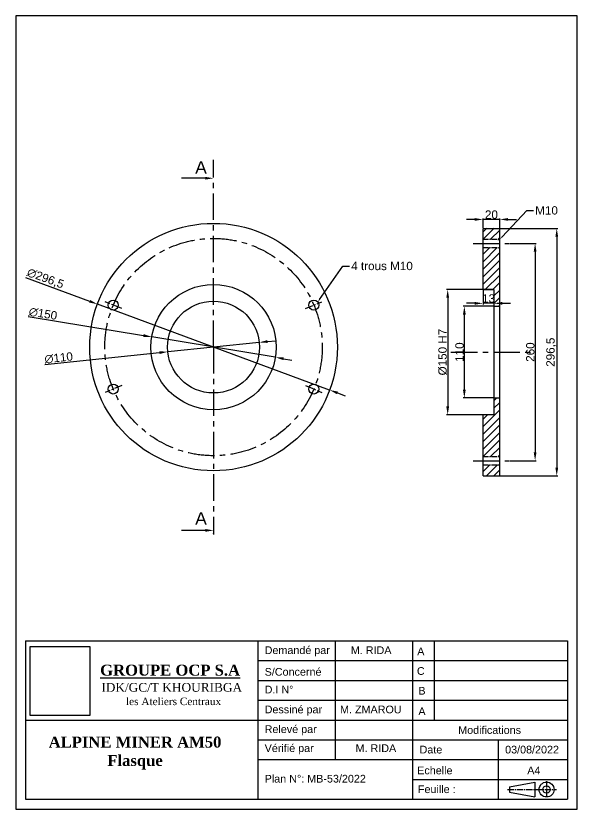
# Model space of a CAD drawing. Header units: millimetres. Extents: x 1913 to 5508, y 1111 to 2190.
# Drawn here: x 4836 to 5508, y 1183 to 2134 of the extents above; entities that cross this region are included whole.
import ezdxf
from ezdxf import colors
from ezdxf.entities.mleader import LeaderData, LeaderLine
from ezdxf.math import Vec2, Vec3

# ---------------------------------------------------------------- set-up
doc = ezdxf.new("R2010")
doc.units = ezdxf.units.MM
doc.linetypes.add('AXES', pattern=[50.8, 31.75, -6.35, 6.35, -6.35])
doc.linetypes.add('AXES2', pattern=[28.575, 19.05, -3.175, 3.175, -3.175])
doc.layers.add('detail', color=7, linetype='Continuous')
doc.layers.add('format', color=7, linetype='Continuous')
doc.styles.get("Standard").update_dxf_attribs({"font": 'arial.ttf'})
doc.dimstyles.new('ISO-25', dxfattribs={"dimtxt": 10, "dimasz": 10, "dimexe": 1.25, "dimexo": 0.625, "dimtad": 1, "dimtxsty": 'Standard', "dimcen": 2.5, "dimclrd": 6, "dimclre": 6, "dimazin": 0, "dimtfac": 1, "dimtmove": 0, "dimatfit": 3, "dimfxl": 1, "dimarcsym": 0})
picture_1 = doc.add_image_def('image1.jpg', size_in_pixel=(500, 433))

# ---------------------------------------------------------------- blocks, each defined once
blk = doc.blocks.new('*D37')
at = {"color": 6, "lineweight": -2, "transparency": 16777216}
for p, q in [((5385.46, 1889.96), (5375.46, 1889.96)), ((5395.46, 1879.91), (5395.46, 1891.21)), ((5415.45, 1889.96), (5395.46, 1889.96)), ((5415.45, 1879.79), (5415.45, 1891.21)), ((5425.45, 1889.96), (5435.45, 1889.96))]:
    blk.add_line(p, q, dxfattribs=at)
at = {"color": 6, "transparency": 16777216}
for points in [[(5385.46, 1891.63), (5385.46, 1888.3), (5395.46, 1889.96)], [(5425.45, 1891.63), (5425.45, 1888.3), (5415.45, 1889.96)]]:
    blk.add_solid(points, dxfattribs=at)
at = {"layer": 'Defpoints', "color": 0, "transparency": 16777216}
for p in [(5395.46, 1889.96), (5395.46, 1879.28), (5415.45, 1879.16)]:
    blk.add_point(p, dxfattribs=at)
at = {"color": 0, "transparency": 16777216, "insert": (5405.46, 1895.69), "char_height": 10, "attachment_point": 5}
blk.add_mtext('20', dxfattribs=at)
blk = doc.blocks.new('*D38')
at = {"color": 6, "lineweight": -2, "transparency": 16777216}
for p, q in [((5416.08, 1879.16), (5484.94, 1879.16)), ((5483.69, 1869.16), (5483.69, 1592.66)), ((5416.08, 1582.66), (5484.94, 1582.66))]:
    blk.add_line(p, q, dxfattribs=at)
at = {"color": 6, "transparency": 16777216}
for points in [[(5482.03, 1869.16), (5485.36, 1869.16), (5483.69, 1879.16)], [(5482.03, 1592.66), (5485.36, 1592.66), (5483.69, 1582.66)]]:
    blk.add_solid(points, dxfattribs=at)
at = {"layer": 'Defpoints', "color": 0, "transparency": 16777216}
for p in [(5415.45, 1879.16), (5415.45, 1582.66), (5483.69, 1582.66)]:
    blk.add_point(p, dxfattribs=at)
at = {"color": 0, "transparency": 16777216, "insert": (5477.06, 1730.91), "char_height": 10, "attachment_point": 5, "rotation": 90}
blk.add_mtext('296,5', dxfattribs=at)
blk = doc.blocks.new('*D39')
at = {"color": 6, "lineweight": -2, "transparency": 16777216}
for p, q in [((5407.83, 1786.03), (5371.8, 1786.03)), ((5373.05, 1686.03), (5373.05, 1776.03)), ((5407.83, 1676.03), (5371.8, 1676.03))]:
    blk.add_line(p, q, dxfattribs=at)
at = {"color": 6, "transparency": 16777216}
for points in [[(5371.38, 1776.03), (5374.71, 1776.03), (5373.05, 1786.03)], [(5371.38, 1686.03), (5374.71, 1686.03), (5373.05, 1676.03)]]:
    blk.add_solid(points, dxfattribs=at)
at = {"layer": 'Defpoints', "color": 0, "transparency": 16777216}
for p in [(5373.05, 1786.03), (5408.46, 1786.03), (5408.46, 1676.03)]:
    blk.add_point(p, dxfattribs=at)
at = {"color": 0, "transparency": 16777216, "insert": (5367.31, 1731.03), "char_height": 10, "attachment_point": 5, "rotation": 90}
blk.add_mtext('110', dxfattribs=at)
blk = doc.blocks.new('A$C0EBD1E6C')
for p, q in [((0, 34.02), (116.26, 34.02)), ((0, 34.02), (0, 0)), ((49.83, 34.02), (49.83, 0)), ((66.44, 34.02), (66.44, 8.51)), ((83.04, 34.02), (83.04, 0)), ((87.7, 34.02), (87.7, 17.01)), ((116.26, 34.02), (116.26, 0)), ((49.83, 29.77), (116.26, 29.77)), ((49.83, 25.52), (116.26, 25.52)), ((49.83, 21.26), (116.26, 21.26)), ((0, 17.01), (116.26, 17.01)), ((49.83, 12.76), (116.26, 12.76)), ((101.44, 12.76), (101.44, 0)), ((49.83, 8.51), (116.26, 8.51)), ((83.04, 4.25), (116.26, 4.25)), ((103.84, 2.69), (109.27, 3.69)), ((109.27, 3.69), (109.27, 0.49)), ((103.84, 2.69), (103.84, 1.49)), ((0, 0), (116.26, 0)), ((103.84, 1.49), (109.27, 0.49))]:
    blk.add_line(p, q)
for radius in [1.6, 0.8]:
    blk.add_circle((111.8, 2.09), radius)
at = {"layer": 'format', "linetype": 'AXES2', "ltscale": 0.07}
for p, q in [((111.8, 3.85), (111.8, 0.32)), ((103.43, 2.09), (113.92, 2.09))]:
    blk.add_line(p, q, dxfattribs=at)
at = {"attachment_point": 5}
for s, width, insert, char_height in [('\\pxql;{\\C7;Demandé par       M. RIDA}', 33.2077, (67.9, 31.76), 1.6538), ('{\\C7;A}', 38.0703, (84.81, 31.76), 1.654), ('{\\fTimes New Roman|b1|i0|c0|p18;\\LGROUPE OCP S.A  \\P\\fTimes New Roman|b0|i0|c0|p18;\\H0.8x;\\l IDK/GC/T KHOURIBGA \\P\\H1.25x; \\H0.67725x; les Ateliers Centraux}', 35.7028, (31, 24.55), 2.3625), ('\\pxql;{\\C7;S/Concerné}', 33.2077, (67.9, 27.35), 1.6538), ('{\\C7;C}', 38.0703, (84.81, 27.53), 1.654), ('\\pxql;{\\C7;D.I N°}', 33.2077, (67.9, 23.56), 1.6538), ('{\\C7;B}', 38.0703, (85.06, 23.29), 1.654), ('\\pxql;{\\C7;Dessiné par      M. ZMAROU}', 33.2077, (67.9, 19.03), 1.6538), ('{\\C7;A}', 38.0703, (85.06, 18.9), 1.654), ('\\pxql;{\\C7;Relevé par }', 33.2077, (67.9, 14.8), 1.6538), ('\\pxql;{\\C7;Modifications}', 14.5802, (100.13, 14.85), 1.6538), ('\\pxqc;{\\fTimes New Roman|b1|i0|c0|p18;ALPINE MINER AM50\\PFlasque }', 49.5915, (23.48, 9.92), 2.3625), ('\\pxql;{\\C7;Vérifié par              M. RIDA}', 33.2077, (67.9, 10.72), 1.6538), ('\\pxql;{\\C7;Date                     03/08/2022}', 34.8874, (101.99, 10.65), 1.6538), ('\\pxql;{\\C7;Echelle                         A4}', 34.8874, (101.48, 6.18), 1.6538), ('\\pxql;{\\C7;Plan N°: MB-53/2022}', 33.2077, (67.9, 4.4), 1.6538), ('\\pxql;{\\C7;Feuille :}', 11.3165, (89.85, 2.14), 1.6538)]:
    blk.add_mtext_dynamic_manual_height_columns(s, width=width, gutter_width=12.5, heights=[0], dxfattribs=dict(at, insert=insert, char_height=char_height))
blk = doc.blocks.new('*D42')
at = {"color": 6, "lineweight": -2, "transparency": 16777216}
for p, q in [((5407.83, 1806.03), (5351.85, 1806.03)), ((5353.1, 1796.03), (5353.1, 1666.03)), ((5407.83, 1656.03), (5351.85, 1656.03))]:
    blk.add_line(p, q, dxfattribs=at)
at = {"color": 6, "transparency": 16777216}
for points in [[(5351.44, 1796.03), (5354.77, 1796.03), (5353.1, 1806.03)], [(5351.44, 1666.03), (5354.77, 1666.03), (5353.1, 1656.03)]]:
    blk.add_solid(points, dxfattribs=at)
at = {"layer": 'Defpoints', "color": 0, "transparency": 16777216}
for p in [(5408.46, 1806.03), (5353.1, 1656.03), (5408.46, 1656.03)]:
    blk.add_point(p, dxfattribs=at)
at = {"color": 0, "transparency": 16777216, "insert": (5347.09, 1731.03), "char_height": 10, "attachment_point": 5, "rotation": 90}
blk.add_mtext('%%C150 H7', dxfattribs=at)
blk = doc.blocks.new('*D45')
at = {"color": 6, "lineweight": -2, "transparency": 16777216}
for p, q in [((5395.46, 1805.41), (5395.46, 1788.2)), ((5408.46, 1805.41), (5408.46, 1788.2)), ((5385.46, 1789.45), (5375.46, 1789.45)), ((5408.46, 1789.45), (5395.46, 1789.45)), ((5418.46, 1789.45), (5428.46, 1789.45))]:
    blk.add_line(p, q, dxfattribs=at)
at = {"color": 6, "transparency": 16777216}
for points in [[(5385.46, 1791.11), (5385.46, 1787.78), (5395.46, 1789.45)], [(5418.46, 1791.11), (5418.46, 1787.78), (5408.46, 1789.45)]]:
    blk.add_solid(points, dxfattribs=at)
at = {"layer": 'Defpoints', "color": 0, "transparency": 16777216}
for p in [(5395.46, 1806.03), (5408.46, 1806.03), (5395.46, 1789.45)]:
    blk.add_point(p, dxfattribs=at)
at = {"color": 0, "transparency": 16777216, "insert": (5401.96, 1795.18), "char_height": 10, "attachment_point": 5}
blk.add_mtext('13', dxfattribs=at)
blk = doc.blocks.new('*D53')
at = {"layer": 'Defpoints', "color": 0, "transparency": 16777216}
for p in [(4933.69, 1788.47), (5211.76, 1685.58)]:
    blk.add_point(p, dxfattribs=at)
at = {"layer": 'detail', "color": 6, "lineweight": -2, "transparency": 16777216}
for p, q in [((4847.43, 1820.38), (4924.31, 1791.94)), ((5211.76, 1685.58), (4933.69, 1788.47)), ((5221.14, 1682.11), (5230.52, 1678.64))]:
    blk.add_line(p, q, dxfattribs=at)
at = {"layer": 'detail', "color": 6, "transparency": 16777216}
for points in [[(4924.89, 1793.5), (4923.73, 1790.38), (4933.69, 1788.47)], [(5221.72, 1683.68), (5220.56, 1680.55), (5211.76, 1685.58)]]:
    blk.add_solid(points, dxfattribs=at)
at = {"layer": 'detail', "color": 0, "transparency": 16777216, "insert": (4871.34, 1818.79), "char_height": 10, "attachment_point": 5, "rotation": 339.69568}
blk.add_mtext('∅296,5', dxfattribs=at)
blk = doc.blocks.new('*D54')
at = {"layer": 'Defpoints', "color": 0, "transparency": 16777216}
for p in [(4998.73, 1749.28), (5146.72, 1724.77)]:
    blk.add_point(p, dxfattribs=at)
at = {"layer": 'detail', "color": 6, "lineweight": -2, "transparency": 16777216}
for p, q in [((4850.71, 1773.8), (4988.87, 1750.92)), ((5146.72, 1724.77), (4998.73, 1749.28)), ((5156.58, 1723.14), (5166.45, 1721.51))]:
    blk.add_line(p, q, dxfattribs=at)
at = {"layer": 'detail', "color": 6, "transparency": 16777216}
for points in [[(4989.14, 1752.56), (4988.6, 1749.27), (4998.73, 1749.28)], [(5156.86, 1724.78), (5156.31, 1721.5), (5146.72, 1724.77)]]:
    blk.add_solid(points, dxfattribs=at)
at = {"layer": 'detail', "color": 0, "transparency": 16777216, "insert": (4868.56, 1776.93), "char_height": 10, "attachment_point": 5, "rotation": 350.59643}
blk.add_mtext('∅150', dxfattribs=at)
blk = doc.blocks.new('*D55')
at = {"layer": 'Defpoints', "color": 0, "transparency": 16777216}
for p in [(5127.44, 1742.65), (5018.01, 1731.4)]:
    blk.add_point(p, dxfattribs=at)
at = {"layer": 'detail', "color": 6, "lineweight": -2, "transparency": 16777216}
for p, q in [((5127.44, 1742.65), (5018.01, 1731.4)), ((5137.38, 1743.67), (5147.33, 1744.7)), ((4870.89, 1716.28), (5008.07, 1730.38))]:
    blk.add_line(p, q, dxfattribs=at)
at = {"layer": 'detail', "color": 6, "transparency": 16777216}
for points in [[(5137.21, 1745.33), (5137.56, 1742.02), (5127.44, 1742.65)], [(5007.9, 1732.04), (5008.24, 1728.72), (5018.01, 1731.4)]]:
    blk.add_solid(points, dxfattribs=at)
at = {"layer": 'detail', "color": 0, "transparency": 16777216, "insert": (4887.29, 1724.01), "char_height": 10, "attachment_point": 5, "rotation": 5.86859}
blk.add_mtext('∅110', dxfattribs=at)
blk = doc.blocks.new('*D65')
at = {"color": 6, "lineweight": -2, "transparency": 16777216}
for p, q in [((5426.95, 1861.2), (5459.01, 1861.2)), ((5457.76, 1851.2), (5457.76, 1610.86)), ((5426.95, 1600.86), (5459.01, 1600.86))]:
    blk.add_line(p, q, dxfattribs=at)
at = {"color": 6, "transparency": 16777216}
for points in [[(5456.1, 1851.2), (5459.43, 1851.2), (5457.76, 1861.2)], [(5456.1, 1610.86), (5459.43, 1610.86), (5457.76, 1600.86)]]:
    blk.add_solid(points, dxfattribs=at)
at = {"layer": 'Defpoints', "color": 0, "transparency": 16777216}
for p in [(5426.32, 1861.2), (5426.32, 1600.86), (5457.76, 1600.86)]:
    blk.add_point(p, dxfattribs=at)
at = {"color": 0, "transparency": 16777216, "insert": (5452.03, 1731.03), "char_height": 10, "attachment_point": 5, "rotation": 90}
blk.add_mtext('260', dxfattribs=at)

msp = doc.modelspace()

# ---------------------------------------------------------------- hatches: boundary and pattern name
h = msp.add_hatch()
h.set_pattern_fill('ANSI31', color=256, scale=2)
h.paths.add_polyline_path([(5415.455, 1595.966), (5395.455, 1595.846), (5395.455, 1582.532), (5415.455, 1582.412)])
h.paths.add_polyline_path([(5408.455, 1676.032), (5408.455, 1656.032), (5395.455, 1656.032), (5395.455, 1605.824), (5415.455, 1605.944), (5415.455, 1676.032)])
h.paths.add_polyline_path([(5415.455, 1856.12), (5395.455, 1856.24), (5395.455, 1806.032), (5408.455, 1806.032), (5408.455, 1786.032), (5415.455, 1786.032)])
h.paths.add_polyline_path([(5395.455, 1866.218), (5415.455, 1866.099), (5415.455, 1879.412), (5395.455, 1879.532)])

# ---------------------------------------------------------------- linework, layer by layer
for p, q in [((5395.455, 1879.282), (5415.455, 1879.162)), ((5395.455, 1806.032), (5395.455, 1879.282)), ((5415.455, 1582.782), (5415.455, 1879.282)), ((5395.455, 1806.032), (5408.455, 1806.032)), ((5408.455, 1806.032), (5408.455, 1656.032)), ((5395.455, 1582.782), (5395.455, 1656.032)), ((5408.455, 1656.032), (5395.455, 1656.032)), ((5395.455, 1582.782), (5415.455, 1582.662))]:
    msp.add_line(p, q)
at = {"linetype": 'AXES', "ltscale": 0.2}
for p, q in [((5395.455, 1866.218), (5415.455, 1866.099)), ((5395.455, 1856.24), (5415.455, 1856.12)), ((5395.455, 1605.824), (5415.455, 1605.944)), ((5395.455, 1595.846), (5415.455, 1595.966))]:
    msp.add_line(p, q, dxfattribs=at)
msp.add_lwpolyline([(4836.073, 1183.447), (5508.073, 1183.447), (5508.073, 2133.847), (4836.073, 2133.847)], close=True)
at = {"color": 40, "linetype": 'AXES', "true_color": 0xf8d731}
for points in [[(5383.612, 1861.203), (5426.322, 1861.203)], [(5357.049, 1731.032), (5457.581, 1731.032)], [(5383.612, 1600.862), (5426.322, 1600.862)]]:
    msp.add_lwpolyline(points, dxfattribs=at)
for points in [[(5408.455, 1786.032), (5415.455, 1786.032)], [(5408.455, 1676.032), (5415.455, 1676.032)]]:
    msp.add_lwpolyline(points)
at = {"layer": 'detail', "color": 6}
for p, q in [((5062.725, 1939.302), (5034.477, 1939.302)), ((5062.725, 1517.407), (5034.477, 1517.407)), ((5072.725, 1513.147), (5072.725, 1513.772))]:
    msp.add_line(p, q, dxfattribs=at)
at = {"layer": 'detail', "color": 40, "linetype": 'AXES', "true_color": 0xf8d731}
for points in [[(5072.725, 1737.027), (5072.725, 1961.533)], [(5072.725, 1737.027), (5072.725, 1512.522)]]:
    msp.add_lwpolyline(points, dxfattribs=at)
at = {"layer": 'detail', "linetype": 'AXES', "ltscale": 0.3}
for points in [[(4962.786, 1783.065), (4943.053, 1791.328)], [(5182.665, 1783.065), (5202.397, 1791.328)], [(4962.786, 1690.99), (4943.053, 1682.727)], [(5182.665, 1690.99), (5202.397, 1682.727)]]:
    msp.add_lwpolyline(points, dxfattribs=at)
at = {"layer": 'detail'}
for centre, radius in [((5072.725, 1737.027), 148.25), ((5072.725, 1737.027), 75), ((4952.654, 1787.308), 6), ((5072.725, 1737.027), 55), ((5192.797, 1787.308), 6), ((4952.654, 1686.747), 6), ((5192.797, 1686.747), 6)]:
    msp.add_circle(centre, radius, dxfattribs=at)
at = {"layer": 'detail', "linetype": 'AXES'}
msp.add_circle((5072.725, 1737.027), 130.174, dxfattribs=at)
at = {"layer": 'detail', "color": 6}
for points in [[(5062.725, 1940.969), (5062.725, 1937.636), (5072.725, 1939.302)], [(5062.725, 1519.074), (5062.725, 1515.741), (5072.725, 1517.407)]]:
    msp.add_solid(points, dxfattribs=at)

# ---------------------------------------------------------------- block references
at = {"color": 0, "xscale": 5.578754927727491, "yscale": 5.578754927727491, "zscale": 5.578754927727491}
msp.add_blockref('A$C0EBD1E6C', (4847.772, 1195.296), dxfattribs=at)

# ---------------------------------------------------------------- texts
at = {"layer": 'detail', "char_height": 15, "attachment_point": 1}
for insert in [(5050.744, 1959.735), (5050.744, 1539.203)]:
    msp.add_mtext_dynamic_manual_height_columns('A', width=50.76507, gutter_width=12.5, heights=[0], dxfattribs=dict(at, insert=insert))

# ---------------------------------------------------------------- dimensions: what is measured, and where the dimension line sits
for base, p1, p2, picture, middle in [((5395.455, 1889.963), (5415.455, 1879.162), (5395.455, 1879.282), '*D37', (5405.455, 1889.963)), ((5395.455, 1789.447), (5408.455, 1806.032), (5395.455, 1806.032), '*D45', (5401.955, 1789.447))]:
    dim = msp.add_linear_dim(base=base, p1=p1, p2=p2, dimstyle='ISO-25')
    dim.commit()
    dim.dimension.update_dxf_attribs({"geometry": picture, "text_midpoint": middle, "dimtype": 160})
dim = msp.add_linear_dim(base=(5483.694, 1582.662), p1=(5415.455, 1879.162), p2=(5415.455, 1582.662), angle=90, dimstyle='ISO-25')
dim.commit()
dim.dimension.update_dxf_attribs({"geometry": '*D38', "text_midpoint": (5477.059, 1730.912)})
for base, p1, p2, text, picture, middle in [((5457.763, 1600.862), (5426.322, 1861.203), (5426.322, 1600.862), '260', '*D65', (5452.033, 1731.032)), ((5353.104, 1656.032), (5408.455, 1806.032), (5408.455, 1656.032), '%%C<> H7', '*D42', (5347.094, 1731.032))]:
    dim = msp.add_linear_dim(base=base, p1=p1, p2=p2, angle=90, text=text, dimstyle='ISO-25')
    dim.commit()
    dim.dimension.update_dxf_attribs({"geometry": picture, "text_midpoint": middle})
dim = msp.add_linear_dim(base=(5373.045, 1786.032), p1=(5408.455, 1676.032), p2=(5408.455, 1786.032), angle=90, dimstyle='ISO-25')
dim.commit()
dim.dimension.update_dxf_attribs({"geometry": '*D39', "text_midpoint": (5373.045, 1731.032), "dimtype": 160})
at = {"layer": 'detail'}
for p1, p2, picture, middle in [((5211.763, 1685.584), (4933.687, 1788.471), '*D53', (4868.981, 1812.412)), ((5146.717, 1724.773), (4998.733, 1749.281), '*D54', (4867.58, 1771.002)), ((5127.437, 1742.651), (5018.014, 1731.404), '*D55', (4887.9, 1718.03))]:
    dim = msp.add_diameter_dim_2p(p1=p1, p2=p2, dimstyle='ISO-25', dxfattribs=at)
    dim.commit()
    dim.dimension.update_dxf_attribs({"geometry": picture, "text_midpoint": middle, "dimtype": 163})

# ---------------------------------------------------------------- pictures from other files: only their frames are drawn
at = {"color": 9, "true_color": 0xc7c8ca}
image = msp.add_image(picture_1, insert=(4924.608, 1295.807), size_in_units=(82.68, 71.601), rotation=90, dxfattribs=at)
image.dxf.flags = 7

# ---------------------------------------------------------------- leaders
ml = msp.add_multileader_mtext('Standard')
ml.set_content('M10', color=256)
ml.set_leader_properties(color=6)
ml.build(insert=Vec2(0, 0))
ctx = ml.context
ctx.base_point, ctx.char_height, ctx.plane_origin = Vec3(5455.862, 1900.715), 10, Vec3(5415.455, 1866.099)
notes = []
notes.append((ctx, [(0, (1, 1, 0), (5447.862, 1900.715), (1, 0), 8, [(0, [(5415.455, 1866.099)], 0, [])])]))
ctx.mtext.insert, ctx.mtext.flow_direction = Vec3(5457.862, 1905.801), 5
at = {"layer": 'detail'}
ml = msp.add_multileader_mtext('Standard', dxfattribs=at)
ml.set_content('4 trous M10', color=256)
ml.set_leader_properties(color=6)
ml.build(insert=Vec2(0, 0))
ctx = ml.context
ctx.base_point, ctx.char_height, ctx.plane_origin = Vec3(5235.574, 1834.138), 10, Vec3(5197.522, 1790.698)
notes.append((ctx, [(0, (1, 1, 0), (5227.574, 1834.138), (1, 0), 8, [(0, [(5197.522, 1790.698)], 0, [])])]))
ctx.mtext.insert, ctx.mtext.flow_direction = Vec3(5237.574, 1839.224), 5
for ctx, leaders in notes:
    for number, flags, end, landing, length, lines in leaders:
        leader = LeaderData()
        leader.index, (leader.has_last_leader_line, leader.has_dogleg_vector, leader.attachment_direction) = number, flags
        leader.last_leader_point, leader.dogleg_vector, leader.dogleg_length = Vec3(end), Vec3(landing), length
        for number, points, colour, breaks in lines:
            line = LeaderLine()
            line.index, line.vertices, line.color, line.breaks = number, Vec3.list(points), colors.encode_raw_color(colour), breaks
            leader.lines.append(line)
        ctx.leaders.append(leader)

doc.saveas('drawing.dxf')
